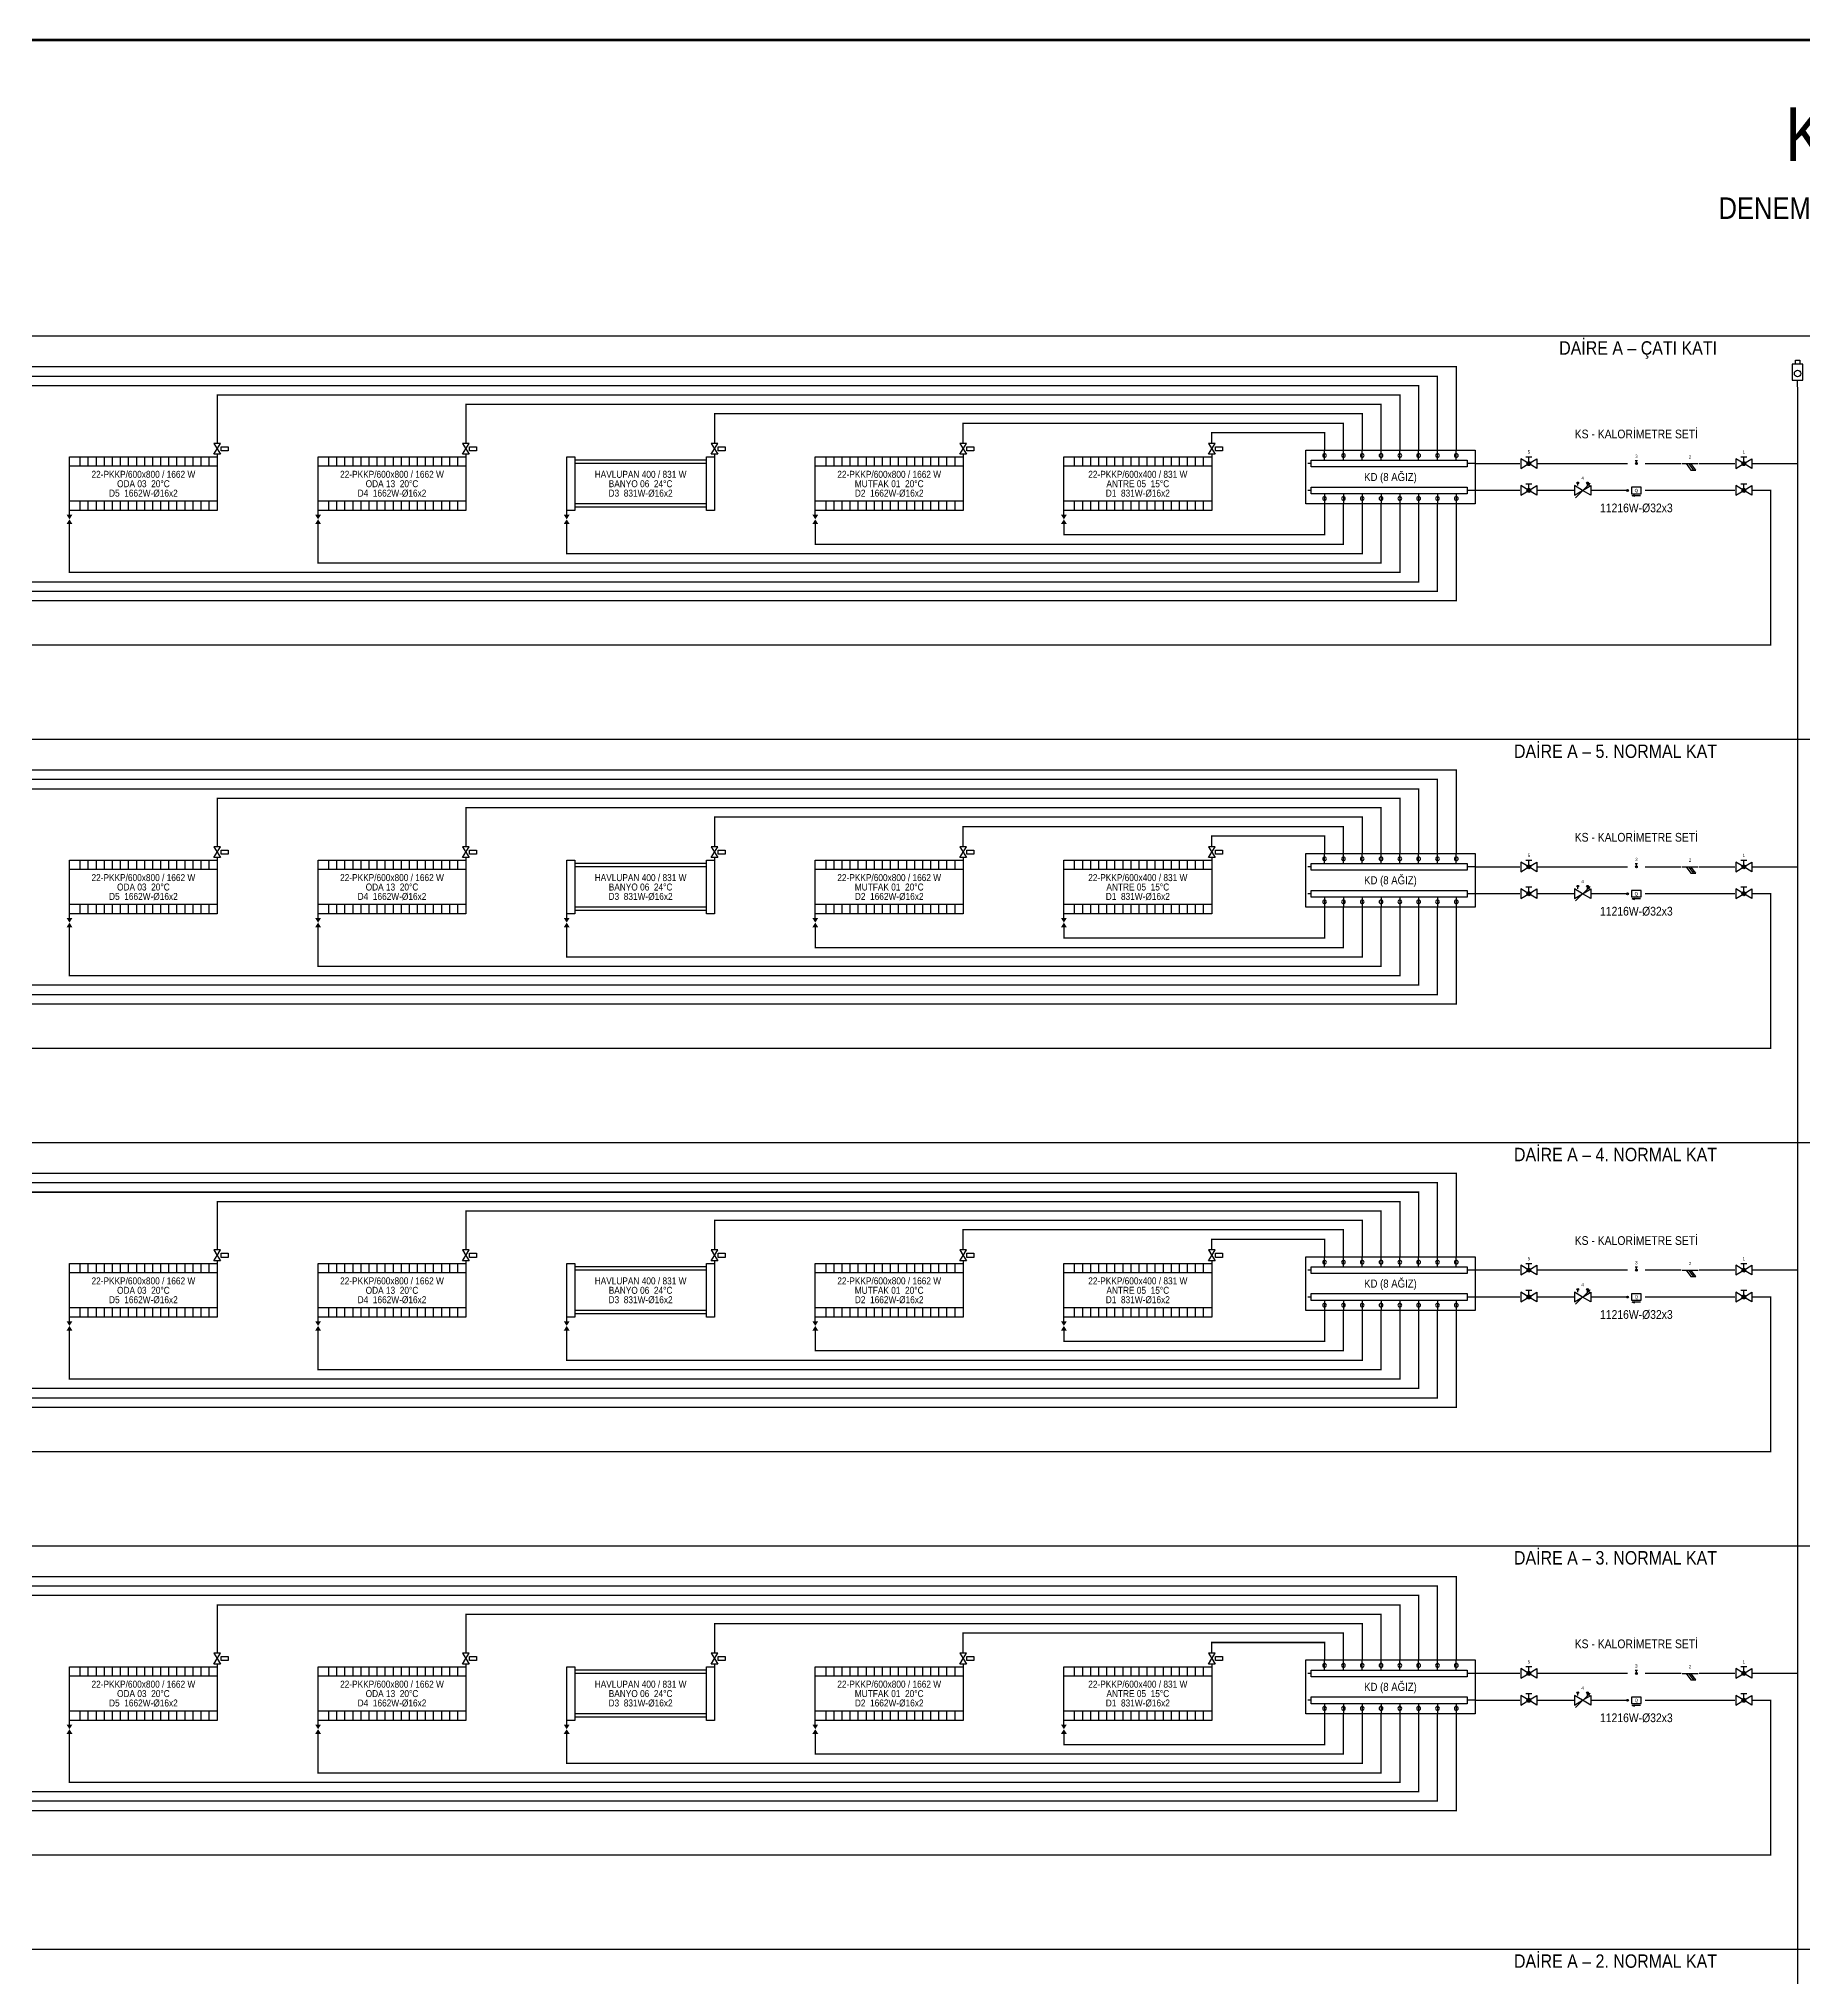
# Model space of a CAD drawing. Header units: centimetres. Extents: x -61 to 14522, y -12981 to 1521.
# Drawn here: x 2692 to 4005, y -3021 to -1579 of the extents above; entities that cross this region are included whole.
import ezdxf
from ezdxf.enums import TextEntityAlignment as Align

# ---------------------------------------------------------------- set-up
doc = ezdxf.new("R2010")
doc.units = ezdxf.units.CM
doc.linetypes.add('DASHED', pattern=[1.524, 1.27, -0.254])
for name, color, linetype in [('ROTAS-BASLIK', 7, 'Continuous'), ('ROTAS-CIHAZ', 135, 'Continuous'), ('ROTAS-DENEME', 1, 'Continuous'), ('ROTAS-ISITMA-CAP', 41, 'Continuous'), ('ROTAS-ISITMA-DONUS', 30, 'DASHED'), ('ROTAS-ISITMA-GIDIS', 10, 'Continuous'), ('ROTAS-ISITMA-KOLEKTOR', 6, 'Continuous'), ('ROTAS-ISITMA-SEMBOL', 1, 'Continuous'), ('ROTAS-KAT-BANDI', 8, 'Continuous'), ('ROTAS-MASKE', 7, 'Continuous'), ('ROTAS-PAFTA', 7, 'Continuous'), ('ROTAS-RADYATOR', 2, 'Continuous'), ('ROTAS-VANA', 1, 'Continuous'), ('ROTAS-YAZI', 7, 'Continuous')]:
    doc.layers.add(name, color=color, linetype=linetype)
doc.styles.add('ROTAS', font='arial.ttf')

# ---------------------------------------------------------------- blocks, each defined once
blk = doc.blocks.new('ROTAS-KOLEKTOR-SEMA-8')
for p, q in [((0, 30), (6, 30)), ((14, 32.5), (14, 40)), ((28, 32.5), (28, 40)), ((42, 32.5), (42, 40)), ((56, 32.5), (56, 40)), ((70, 32.5), (70, 40)), ((84, 32.5), (84, 40)), ((98, 32.5), (98, 40)), ((112, 32.5), (112, 40)), ((122, 30), (124.5, 30)), ((0, 10), (6, 10)), ((14, 7.5), (14, 0)), ((28, 7.5), (28, 0)), ((42, 7.5), (42, 0)), ((56, 7.5), (56, 0)), ((70, 7.5), (70, 0)), ((84, 7.5), (84, 0)), ((98, 7.5), (98, 0)), ((112, 7.5), (112, 0)), ((122, 10), (124.5, 10))]:
    blk.add_line(p, q)
for points in [[(0, 0), (126, 0), (126, 40), (0, 40)], [(6, 27.5), (122, 27.5), (122, 32.5), (6, 32.5)], [(6, 7.5), (122, 7.5), (122, 12.5), (6, 12.5)]]:
    blk.add_lwpolyline(points, close=True)
for centre in [(14, 36), (28, 36), (42, 36), (56, 36), (70, 36), (84, 36), (98, 36), (112, 36), (14, 4), (28, 4), (42, 4), (56, 4), (70, 4), (84, 4), (98, 4), (112, 4)]:
    blk.add_circle(centre, 1.4)
blk = doc.blocks.new('ROTAS-R-KURESEL-VANA')
blk.add_hatch(color=7).paths.add_polyline_path([(2.4, 0), (2.3, 0.6), (2.1, 1.2), (1.7, 1.7), (1.2, 2.1), (0.6, 2.3), (0, 2.4), (-0.6, 2.3), (-1.2, 2.1), (-1.7, 1.7), (-2.1, 1.2), (-2.3, 0.6), (-2.4, 0), (-2.3, -0.6), (-2.1, -1.2), (-1.7, -1.7), (-1.2, -2.1), (-0.6, -2.3), (0, -2.4), (0.6, -2.3), (1.2, -2.1), (1.7, -1.7), (2.1, -1.2), (2.3, -0.6)])
for p, q in [((-3.6, 8.4), (3.6, 8.4)), ((0, 2.4), (0, 8.4))]:
    blk.add_line(p, q)
for points in [[(-10, 6), (-10, -6), (0, 0)], [(10, 6), (10, -6), (0, 0)]]:
    blk.add_lwpolyline(points, close=True)
blk.add_circle((0, 0), 2.4)
at = {"style": 'ROTAS'}
blk.add_attdef('NO', text='', height=6, dxfattribs=at).set_placement((0, 11), align=Align.BOTTOM_CENTER)
blk = doc.blocks.new('ROTAS-R-PISLIK-TUTUCU')
for p, q in [((-10, 0), (10, 0)), ((-2, 0), (4, -8))]:
    blk.add_line(p, q)
blk.add_lwpolyline([(-5, 0), (1, -8), (7, -8), (1, 0)])
at = {"style": 'ROTAS'}
blk.add_attdef('NO', text='', height=6, dxfattribs=at).set_placement((0, 5), align=Align.BOTTOM_CENTER)
blk = doc.blocks.new('ROTAS-KALORIMETRE-SENSOR')
blk.add_hatch(color=7).paths.add_polyline_path([(1.2, 0), (1.2, 0.3), (1, 0.6), (0.8, 0.8), (0.6, 1), (0.3, 1.2), (0, 1.2), (-0.3, 1.2), (-0.6, 1), (-0.8, 0.8), (-1, 0.6), (-1.2, 0.3), (-1.2, 0), (-1.2, -0.3), (-1, -0.6), (-0.8, -0.8), (-0.6, -1), (-0.3, -1.2), (0, -1.2), (0.3, -1.2), (0.6, -1), (0.8, -0.8), (1, -0.6), (1.2, -0.3)])
for p, q in [((-1.6, 4), (1.6, 4)), ((0, 1.2), (0, 4))]:
    blk.add_line(p, q)
blk.add_circle((0, 0), 1.2)
at = {"style": 'ROTAS'}
blk.add_attdef('NO', text='', height=6, dxfattribs=at).set_placement((0, 6), align=Align.BOTTOM_CENTER)
blk = doc.blocks.new('ROTAS-R-KALORIMETRE-SOL')
blk.add_hatch(color=7).paths.add_polyline_path([(-9.8, 0), (-9.8, 0.3), (-10, 0.6), (-10.2, 0.8), (-10.4, 1), (-10.7, 1.2), (-11, 1.2), (-11.3, 1.2), (-11.6, 1), (-11.8, 0.8), (-12, 0.6), (-12.2, 0.3), (-12.2, 0), (-12.2, -0.3), (-12, -0.6), (-11.8, -0.8), (-11.6, -1), (-11.3, -1.2), (-11, -1.2), (-10.7, -1.2), (-10.4, -1), (-10.2, -0.8), (-10, -0.6), (-9.8, -0.3)])
blk.add_line((5, -6.5), (-5, -6.5))
blk.add_lwpolyline([(-6, -4), (6, -4), (6, 4), (-6, 4)], close=True)
blk.add_lwpolyline([(-2, -7.5), (-5, -6.5), (-2, -5.5)])
blk.add_circle((-11, 0), 1.2)
at = {"style": 'ROTAS'}
blk.add_text('Q', height=4, dxfattribs=at).set_placement((0, 0), align=Align.MIDDLE_CENTER)
blk.add_attdef('NO', text='', height=6, dxfattribs=at).set_placement((0, 7), align=Align.BOTTOM_CENTER)
blk = doc.blocks.new('ROTAS-BALANS-VANASI')
for p, q in [((-9, -9), (9, 9)), ((-6, 6), (-6, 8.4)), ((6, 6), (6, 8.4))]:
    blk.add_line(p, q)
for points in [[(-10, 6), (-10, -6), (0, 0)], [(10, 6), (10, -6), (0, 0)]]:
    blk.add_lwpolyline(points, close=True)
blk.add_lwpolyline([(5.6, 7.3), (9, 9), (7.3, 5.6)])
for centre in [(-6, 9.4), (6, 9.4)]:
    blk.add_circle(centre, 1)
at = {"style": 'ROTAS'}
blk.add_attdef('NO', text='', height=6, dxfattribs=at).set_placement((0, 12), align=Align.BOTTOM_CENTER)
blk = doc.blocks.new('ROTAS-RADYATOR-SEMA')
for points in [[(107.8, -3), (112.2, -3), (110, -6.5)], [(107.8, -10), (112.2, -10), (110, -6.5)]]:
    blk.add_hatch(color=7).paths.add_polyline_path(points)
for p, q in [((0, 42), (0, 40)), ((0, 33), (110, 33)), ((6, 33), (6, 40)), ((12, 33), (12, 40)), ((18, 33), (18, 40)), ((24, 33), (24, 40)), ((30, 33), (30, 40)), ((36, 33), (36, 40)), ((42, 33), (42, 40)), ((48, 33), (48, 40)), ((54, 33), (54, 40)), ((60, 33), (60, 40)), ((66, 33), (66, 40)), ((72, 33), (72, 40)), ((78, 33), (78, 40)), ((84, 33), (84, 40)), ((90, 33), (90, 40)), ((96, 33), (96, 40)), ((102, 33), (102, 40)), ((0, 7), (110, 7)), ((6, 0), (6, 7)), ((12, 0), (12, 7)), ((18, 0), (18, 7)), ((24, 0), (24, 7)), ((30, 0), (30, 7)), ((36, 0), (36, 7)), ((42, 0), (42, 7)), ((48, 0), (48, 7)), ((54, 0), (54, 7)), ((60, 0), (60, 7)), ((66, 0), (66, 7)), ((72, 0), (72, 7)), ((78, 0), (78, 7)), ((84, 0), (84, 7)), ((90, 0), (90, 7)), ((96, 0), (96, 7)), ((102, 0), (102, 7)), ((110, -3), (110, 0))]:
    blk.add_line(p, q)
for points in [[(-8, 44.5), (-2.8, 44.5), (-2.8, 47.5), (-8, 47.5)], [(-2.5, 50), (2.5, 50), (0, 46)], [(-2.5, 42), (2.5, 42), (0, 46)], [(0, 0), (110, 0), (110, 40), (0, 40)]]:
    blk.add_lwpolyline(points, close=True)
blk = doc.blocks.new('ROTAS-HAVLUPAN-SEMA')
for points in [[(107.8, -3), (112.2, -3), (110, -6.5)], [(107.8, -10), (112.2, -10), (110, -6.5)]]:
    blk.add_hatch(color=7).paths.add_polyline_path(points)
for p, q in [((0, 42), (0, 40)), ((6, 37.5), (104, 37.5)), ((6, 35), (104, 35)), ((6, 5), (104, 5)), ((6, 2.5), (104, 2.5)), ((110, -3), (110, 0))]:
    blk.add_line(p, q)
for points in [[(-8, 44.5), (-2.8, 44.5), (-2.8, 47.5), (-8, 47.5)], [(-2.5, 50), (2.5, 50), (0, 46)], [(-2.5, 42), (2.5, 42), (0, 46)], [(0, 0), (6, 0), (6, 40), (0, 40)], [(104, 0), (110, 0), (110, 40), (104, 40)]]:
    blk.add_lwpolyline(points, close=True)
blk = doc.blocks.new('ROTAS-R-OHAC')
blk.add_line((0, 0), (0, 5))
blk.add_lwpolyline([(-4, 5), (4, 5), (4, 17), (-4, 17)], close=True)
blk.add_lwpolyline([(-1.6, 17), (-1.6, 20), (1.6, 20), (1.6, 17)])
blk.add_circle((0, 10), 2.4)

msp = doc.modelspace()

# ---------------------------------------------------------------- linework, layer by layer
at = {"layer": 'ROTAS-ISITMA-DONUS', "ltscale": 12, "const_width": 1}
for points in [[(3761, -1915), (3981, -1915), (3981, -2030), (2100, -2030)], [(2160, -1940), (2160, -1997), (3747, -1997), (3747, -1925)], [(2345, -1940), (2345, -1990), (3733, -1990), (3733, -1925)], [(2530, -1940), (2530, -1983), (3719, -1983), (3719, -1925)], [(2715, -1940), (2715, -1976), (3705, -1976), (3705, -1925)], [(2900, -1940), (2900, -1969), (3691, -1969), (3691, -1925)], [(3085, -1940), (3085, -1962), (3677, -1962), (3677, -1925)], [(3270, -1940), (3270, -1955), (3663, -1955), (3663, -1925)], [(3455, -1940), (3455, -1948), (3649, -1948), (3649, -1925)], [(3761, -2215), (3981, -2215), (3981, -2330), (2100, -2330)], [(2160, -2240), (2160, -2297), (3747, -2297), (3747, -2225)], [(2345, -2240), (2345, -2290), (3733, -2290), (3733, -2225)], [(2530, -2240), (2530, -2283), (3719, -2283), (3719, -2225)], [(2715, -2240), (2715, -2276), (3705, -2276), (3705, -2225)], [(2900, -2240), (2900, -2269), (3691, -2269), (3691, -2225)], [(3085, -2240), (3085, -2262), (3677, -2262), (3677, -2225)], [(3270, -2240), (3270, -2255), (3663, -2255), (3663, -2225)], [(3455, -2240), (3455, -2248), (3649, -2248), (3649, -2225)], [(3761, -2515), (3981, -2515), (3981, -2630), (2100, -2630)], [(2160, -2540), (2160, -2597), (3747, -2597), (3747, -2525)], [(2345, -2540), (2345, -2590), (3733, -2590), (3733, -2525)], [(2530, -2540), (2530, -2583), (3719, -2583), (3719, -2525)], [(2715, -2540), (2715, -2576), (3705, -2576), (3705, -2525)], [(2900, -2540), (2900, -2569), (3691, -2569), (3691, -2525)], [(3085, -2540), (3085, -2562), (3677, -2562), (3677, -2525)], [(3270, -2540), (3270, -2555), (3663, -2555), (3663, -2525)], [(3455, -2540), (3455, -2548), (3649, -2548), (3649, -2525)], [(3761, -2815), (3981, -2815), (3981, -2930), (2100, -2930)], [(2160, -2840), (2160, -2897), (3747, -2897), (3747, -2825)], [(2345, -2840), (2345, -2890), (3733, -2890), (3733, -2825)], [(2530, -2840), (2530, -2883), (3719, -2883), (3719, -2825)], [(2715, -2840), (2715, -2876), (3705, -2876), (3705, -2825)], [(2900, -2840), (2900, -2869), (3691, -2869), (3691, -2825)], [(3085, -2840), (3085, -2862), (3677, -2862), (3677, -2825)], [(3270, -2840), (3270, -2855), (3663, -2855), (3663, -2825)], [(3455, -2840), (3455, -2848), (3649, -2848), (3649, -2825)]]:
    msp.add_lwpolyline(points, dxfattribs=at)
at = {"layer": 'ROTAS-ISITMA-GIDIS', "const_width": 1}
for points in [[(3747, -1885), (3747, -1823), (2270, -1823), (2270, -1880)], [(3733, -1885), (3733, -1830), (2455, -1830), (2455, -1880)], [(3719, -1885), (3719, -1837), (2640, -1837), (2640, -1880)], [(3705, -1885), (3705, -1844), (2825, -1844), (2825, -1880)], [(4001, -3990), (4001, -1838)], [(3691, -1885), (3691, -1851), (3010, -1851), (3010, -1880)], [(3677, -1885), (3677, -1858), (3195, -1858), (3195, -1880)], [(3663, -1885), (3663, -1865), (3380, -1865), (3380, -1880)], [(3649, -1885), (3649, -1872), (3565, -1872), (3565, -1880)], [(4001, -1895), (3761, -1895)], [(3747, -2185), (3747, -2123), (2270, -2123), (2270, -2180)], [(3733, -2185), (3733, -2130), (2455, -2130), (2455, -2180)], [(3719, -2185), (3719, -2137), (2640, -2137), (2640, -2180)], [(3705, -2185), (3705, -2144), (2825, -2144), (2825, -2180)], [(3691, -2185), (3691, -2151), (3010, -2151), (3010, -2180)], [(3677, -2185), (3677, -2158), (3195, -2158), (3195, -2180)], [(3663, -2185), (3663, -2165), (3380, -2165), (3380, -2180)], [(3649, -2185), (3649, -2172), (3565, -2172), (3565, -2180)], [(4001, -2195), (3761, -2195)], [(3747, -2485), (3747, -2423), (2270, -2423), (2270, -2480)], [(3733, -2485), (3733, -2430), (2455, -2430), (2455, -2480)], [(3719, -2485), (3719, -2437), (2640, -2437), (2640, -2480)], [(3705, -2485), (3705, -2444), (2825, -2444), (2825, -2480)], [(3691, -2485), (3691, -2451), (3010, -2451), (3010, -2480)], [(3677, -2485), (3677, -2458), (3195, -2458), (3195, -2480)], [(3663, -2485), (3663, -2465), (3380, -2465), (3380, -2480)], [(3649, -2485), (3649, -2472), (3565, -2472), (3565, -2480)], [(4001, -2495), (3761, -2495)], [(3747, -2785), (3747, -2723), (2270, -2723), (2270, -2780)], [(3733, -2785), (3733, -2730), (2455, -2730), (2455, -2780)], [(3719, -2785), (3719, -2737), (2640, -2737), (2640, -2780)], [(3705, -2785), (3705, -2744), (2825, -2744), (2825, -2780)], [(3691, -2785), (3691, -2751), (3010, -2751), (3010, -2780)], [(3677, -2785), (3677, -2758), (3195, -2758), (3195, -2780)], [(3663, -2785), (3663, -2765), (3380, -2765), (3380, -2780)], [(3649, -2785), (3649, -2772), (3565, -2772), (3565, -2780)], [(4001, -2795), (3761, -2795)]]:
    msp.add_lwpolyline(points, dxfattribs=at)
at = {"layer": 'ROTAS-KAT-BANDI'}
for points in [[(2000, -1800), (7052, -1800)], [(2000, -2100), (7052, -2100)], [(2000, -2400), (7052, -2400)], [(2000, -2700), (7052, -2700)], [(2000, -3000), (7052, -3000)]]:
    msp.add_lwpolyline(points, dxfattribs=at)

# ---------------------------------------------------------------- block references
at = {"layer": 'ROTAS-ISITMA-KOLEKTOR', "xscale": -1}
for p in [(3761, -1925), (3761, -2225), (3761, -2525), (3761, -2825)]:
    msp.add_blockref('ROTAS-KOLEKTOR-SEMA-8', p, dxfattribs=at)
at = {"layer": 'ROTAS-RADYATOR', "xscale": -1}
for name, p in [('ROTAS-RADYATOR-SEMA', (2825, -1930)), ('ROTAS-RADYATOR-SEMA', (3010, -1930)), ('ROTAS-HAVLUPAN-SEMA', (3195, -1930)), ('ROTAS-RADYATOR-SEMA', (3380, -1930)), ('ROTAS-RADYATOR-SEMA', (3565, -1930)), ('ROTAS-RADYATOR-SEMA', (2825, -2230)), ('ROTAS-RADYATOR-SEMA', (3010, -2230)), ('ROTAS-HAVLUPAN-SEMA', (3195, -2230)), ('ROTAS-RADYATOR-SEMA', (3380, -2230)), ('ROTAS-RADYATOR-SEMA', (3565, -2230)), ('ROTAS-RADYATOR-SEMA', (2825, -2530)), ('ROTAS-RADYATOR-SEMA', (3010, -2530)), ('ROTAS-HAVLUPAN-SEMA', (3195, -2530)), ('ROTAS-RADYATOR-SEMA', (3380, -2530)), ('ROTAS-RADYATOR-SEMA', (3565, -2530)), ('ROTAS-RADYATOR-SEMA', (2825, -2830)), ('ROTAS-RADYATOR-SEMA', (3010, -2830)), ('ROTAS-HAVLUPAN-SEMA', (3195, -2830)), ('ROTAS-RADYATOR-SEMA', (3380, -2830)), ('ROTAS-RADYATOR-SEMA', (3565, -2830))]:
    msp.add_blockref(name, p, dxfattribs=at)
at = {"layer": 'ROTAS-VANA'}
msp.add_blockref('ROTAS-R-OHAC', (4001, -1838), dxfattribs=at)

# ---------------------------------------------------------------- texts
at = {"layer": 'ROTAS-BASLIK', "style": 'ROTAS', "width": 0.85}
msp.add_text('KALORİFER TESİSAT PROJESİ KOLON ŞEMASI', height=40, dxfattribs=at).set_placement((4526, -1650), align=Align.MIDDLE_CENTER)
at = {"layer": 'ROTAS-ISITMA-CAP', "style": 'ROTAS', "width": 0.85}
for s, p in [('D5  1662W-Ø16x2', (2770, -1917)), ('D4  1662W-Ø16x2', (2955, -1917)), ('D3  831W-Ø16x2', (3140, -1917)), ('D2  1662W-Ø16x2', (3325, -1917)), ('D1  831W-Ø16x2', (3510, -1917)), ('D5  1662W-Ø16x2', (2770, -2217)), ('D4  1662W-Ø16x2', (2955, -2217)), ('D3  831W-Ø16x2', (3140, -2217)), ('D2  1662W-Ø16x2', (3325, -2217)), ('D1  831W-Ø16x2', (3510, -2217)), ('D5  1662W-Ø16x2', (2770, -2517)), ('D4  1662W-Ø16x2', (2955, -2517)), ('D3  831W-Ø16x2', (3140, -2517)), ('D2  1662W-Ø16x2', (3325, -2517)), ('D1  831W-Ø16x2', (3510, -2517)), ('D5  1662W-Ø16x2', (2770, -2817)), ('D4  1662W-Ø16x2', (2955, -2817)), ('D3  831W-Ø16x2', (3140, -2817)), ('D2  1662W-Ø16x2', (3325, -2817)), ('D1  831W-Ø16x2', (3510, -2817))]:
    msp.add_text(s, height=5.2, dxfattribs=at).set_placement(p, align=Align.MIDDLE_CENTER)
at = {"layer": 'ROTAS-RADYATOR', "style": 'ROTAS', "width": 0.85}
for s, p in [('22-PKKP/600x800 / 1662 W', (2770, -1903)), ('22-PKKP/600x800 / 1662 W', (2955, -1903)), ('HAVLUPAN 400 / 831 W', (3140, -1903)), ('22-PKKP/600x800 / 1662 W', (3325, -1903)), ('22-PKKP/600x400 / 831 W', (3510, -1903)), ('ODA 03  20°C', (2770, -1910)), ('ODA 13  20°C', (2955, -1910)), ('BANYO 06  24°C', (3140, -1910)), ('MUTFAK 01  20°C', (3325, -1910)), ('ANTRE 05  15°C', (3510, -1910)), ('22-PKKP/600x800 / 1662 W', (2770, -2203)), ('22-PKKP/600x800 / 1662 W', (2955, -2203)), ('HAVLUPAN 400 / 831 W', (3140, -2203)), ('22-PKKP/600x800 / 1662 W', (3325, -2203)), ('22-PKKP/600x400 / 831 W', (3510, -2203)), ('ODA 03  20°C', (2770, -2210)), ('ODA 13  20°C', (2955, -2210)), ('BANYO 06  24°C', (3140, -2210)), ('MUTFAK 01  20°C', (3325, -2210)), ('ANTRE 05  15°C', (3510, -2210)), ('22-PKKP/600x800 / 1662 W', (2770, -2503)), ('ODA 03  20°C', (2770, -2510)), ('22-PKKP/600x800 / 1662 W', (2955, -2503)), ('ODA 13  20°C', (2955, -2510)), ('HAVLUPAN 400 / 831 W', (3140, -2503)), ('BANYO 06  24°C', (3140, -2510)), ('22-PKKP/600x800 / 1662 W', (3325, -2503)), ('MUTFAK 01  20°C', (3325, -2510)), ('22-PKKP/600x400 / 831 W', (3510, -2503)), ('ANTRE 05  15°C', (3510, -2510)), ('22-PKKP/600x800 / 1662 W', (2770, -2803)), ('ODA 03  20°C', (2770, -2810)), ('22-PKKP/600x800 / 1662 W', (2955, -2803)), ('ODA 13  20°C', (2955, -2810)), ('HAVLUPAN 400 / 831 W', (3140, -2803)), ('BANYO 06  24°C', (3140, -2810)), ('22-PKKP/600x800 / 1662 W', (3325, -2803)), ('MUTFAK 01  20°C', (3325, -2810)), ('22-PKKP/600x400 / 831 W', (3510, -2803)), ('ANTRE 05  15°C', (3510, -2810))]:
    msp.add_text(s, height=5.2, dxfattribs=at).set_placement(p, align=Align.MIDDLE_CENTER)

# ---------------------------------------------------------------- wipeouts: each hides what was drawn before it
for points in [[(3955, -1717), (5089, -1717), (5089, -1693), (3955, -1693)], [(3842.9, -1877.9), (3915.8, -1877.9), (3915.8, -1868.1), (3842.9, -1868.1)], [(3842.9, -2177.9), (3915.8, -2177.9), (3915.8, -2168.1), (3842.9, -2168.1)], [(3842.9, -2477.9), (3915.8, -2477.9), (3915.8, -2468.1), (3842.9, -2468.1)], [(3842.9, -2777.9), (3915.8, -2777.9), (3915.8, -2768.1), (3842.9, -2768.1)]]:
    msp.add_wipeout(points).dxf.layer = 'ROTAS-MASKE'

# ---------------------------------------------------------------- next in the draw order: texts
at = {"layer": 'ROTAS-CIHAZ', "style": 'ROTAS', "width": 0.85}
for p in [(3881, -1873), (3881, -2173), (3881, -2473), (3881, -2773)]:
    msp.add_text('KS - KALORİMETRE SETİ', height=6.5, dxfattribs=at).set_placement(p, align=Align.MIDDLE_CENTER)
at = {"layer": 'ROTAS-DENEME', "style": 'ROTAS', "width": 0.85}
msp.add_text('DENEME – Güngören B1 Blok verisi; kolektörlü dağıtım, mahal yerleşimi temsilî; düşey ölçek 1/50 (kat yüksekliği 3,00 m), yataylar ölçeksiz', height=16, dxfattribs=at).set_placement((4526, -1705), align=Align.MIDDLE_CENTER)

# ---------------------------------------------------------------- next in the draw order: wipeouts: each hides what was drawn before it
for points in [[(3836.6, -1819.5), (3938.5, -1819.5), (3938.5, -1804.5), (3836.6, -1804.5)], [(3678.2, -1909.5), (3714.8, -1909.5), (3714.8, -1900.5), (3678.2, -1900.5)], [(3794.5, -1899), (3807.5, -1899), (3807.5, -1891), (3794.5, -1891)], [(3874.5, -1899), (3887.5, -1899), (3887.5, -1891), (3874.5, -1891)], [(3914.5, -1899), (3927.5, -1899), (3927.5, -1891), (3914.5, -1891)], [(3954.5, -1899), (3967.5, -1899), (3967.5, -1891), (3954.5, -1891)], [(3794.5, -1919), (3807.5, -1919), (3807.5, -1911), (3794.5, -1911)], [(3834.5, -1919), (3847.5, -1919), (3847.5, -1911), (3834.5, -1911)], [(3874.5, -1919), (3887.5, -1919), (3887.5, -1911), (3874.5, -1911)], [(3954.5, -1919), (3967.5, -1919), (3967.5, -1911), (3954.5, -1911)], [(3816.2, -2119.5), (3938.5, -2119.5), (3938.5, -2104.5), (3816.2, -2104.5)], [(3794.5, -2199), (3807.5, -2199), (3807.5, -2191), (3794.5, -2191)], [(3874.5, -2199), (3887.5, -2199), (3887.5, -2191), (3874.5, -2191)], [(3914.5, -2199), (3927.5, -2199), (3927.5, -2191), (3914.5, -2191)], [(3954.5, -2199), (3967.5, -2199), (3967.5, -2191), (3954.5, -2191)], [(3678.2, -2209.5), (3714.8, -2209.5), (3714.8, -2200.5), (3678.2, -2200.5)], [(3794.5, -2219), (3807.5, -2219), (3807.5, -2211), (3794.5, -2211)], [(3834.5, -2219), (3847.5, -2219), (3847.5, -2211), (3834.5, -2211)], [(3874.5, -2219), (3887.5, -2219), (3887.5, -2211), (3874.5, -2211)], [(3954.5, -2219), (3967.5, -2219), (3967.5, -2211), (3954.5, -2211)], [(3816.2, -2419.5), (3938.5, -2419.5), (3938.5, -2404.5), (3816.2, -2404.5)], [(3794.5, -2499), (3807.5, -2499), (3807.5, -2491), (3794.5, -2491)], [(3874.5, -2499), (3887.5, -2499), (3887.5, -2491), (3874.5, -2491)], [(3914.5, -2499), (3927.5, -2499), (3927.5, -2491), (3914.5, -2491)], [(3954.5, -2499), (3967.5, -2499), (3967.5, -2491), (3954.5, -2491)], [(3678.2, -2509.5), (3714.8, -2509.5), (3714.8, -2500.5), (3678.2, -2500.5)], [(3794.5, -2519), (3807.5, -2519), (3807.5, -2511), (3794.5, -2511)], [(3834.5, -2519), (3847.5, -2519), (3847.5, -2511), (3834.5, -2511)], [(3874.5, -2519), (3887.5, -2519), (3887.5, -2511), (3874.5, -2511)], [(3954.5, -2519), (3967.5, -2519), (3967.5, -2511), (3954.5, -2511)], [(3816.2, -2719.5), (3938.5, -2719.5), (3938.5, -2704.5), (3816.2, -2704.5)], [(3794.5, -2799), (3807.5, -2799), (3807.5, -2791), (3794.5, -2791)], [(3874.5, -2799), (3887.5, -2799), (3887.5, -2791), (3874.5, -2791)], [(3914.5, -2799), (3927.5, -2799), (3927.5, -2791), (3914.5, -2791)], [(3954.5, -2799), (3967.5, -2799), (3967.5, -2791), (3954.5, -2791)], [(3678.2, -2809.5), (3714.8, -2809.5), (3714.8, -2800.5), (3678.2, -2800.5)], [(3794.5, -2819), (3807.5, -2819), (3807.5, -2811), (3794.5, -2811)], [(3834.5, -2819), (3847.5, -2819), (3847.5, -2811), (3834.5, -2811)], [(3874.5, -2819), (3887.5, -2819), (3887.5, -2811), (3874.5, -2811)], [(3954.5, -2819), (3967.5, -2819), (3967.5, -2811), (3954.5, -2811)], [(3816.2, -3019.5), (3938.5, -3019.5), (3938.5, -3004.5), (3816.2, -3004.5)]]:
    msp.add_wipeout(points).dxf.layer = 'ROTAS-MASKE'

# ---------------------------------------------------------------- next in the draw order: block references
at = {"layer": 'ROTAS-ISITMA-SEMBOL'}
ref = msp.add_blockref('ROTAS-R-KURESEL-VANA', (3801, -1895), dxfattribs=dict(at, xscale=0.6, yscale=0.6))
ref.add_attrib('NO', '5', dxfattribs={"layer": '0', "height": 2.4, "style": 'ROTAS'}).set_placement((3801, -1888.4), align=Align.BOTTOM_CENTER)
ref = msp.add_blockref('ROTAS-KALORIMETRE-SENSOR', (3881, -1895), dxfattribs=dict(at, xscale=0.6, yscale=0.6))
ref.add_attrib('NO', '3', dxfattribs={"layer": '0', "height": 2.4, "style": 'ROTAS'}).set_placement((3881, -1891.4), align=Align.BOTTOM_CENTER)
ref = msp.add_blockref('ROTAS-R-PISLIK-TUTUCU', (3921, -1895), dxfattribs=dict(at, xscale=0.6, yscale=0.6))
ref.add_attrib('NO', '2', dxfattribs={"layer": '0', "height": 2.4, "style": 'ROTAS'}).set_placement((3921, -1892), align=Align.BOTTOM_CENTER)
ref = msp.add_blockref('ROTAS-R-KURESEL-VANA', (3961, -1895), dxfattribs=dict(at, xscale=0.6, yscale=0.6))
ref.add_attrib('NO', '1', dxfattribs={"layer": '0', "height": 2.4, "style": 'ROTAS'}).set_placement((3961, -1888.4), align=Align.BOTTOM_CENTER)
at = {"layer": 'ROTAS-ISITMA-SEMBOL', "xscale": 0.6, "yscale": 0.6}
for name, p in [('ROTAS-R-KURESEL-VANA', (3801, -1915)), ('ROTAS-R-KALORIMETRE-SOL', (3881, -1915)), ('ROTAS-R-KURESEL-VANA', (3961, -1915)), ('ROTAS-R-KURESEL-VANA', (3801, -2215)), ('ROTAS-R-KALORIMETRE-SOL', (3881, -2215)), ('ROTAS-R-KURESEL-VANA', (3961, -2215)), ('ROTAS-R-KURESEL-VANA', (3801, -2515)), ('ROTAS-R-KALORIMETRE-SOL', (3881, -2515)), ('ROTAS-R-KURESEL-VANA', (3961, -2515)), ('ROTAS-R-KURESEL-VANA', (3801, -2815)), ('ROTAS-R-KURESEL-VANA', (3961, -2815)), ('ROTAS-R-KALORIMETRE-SOL', (3881, -2815))]:
    msp.add_blockref(name, p, dxfattribs=at)
at = {"layer": 'ROTAS-ISITMA-SEMBOL'}
ref = msp.add_blockref('ROTAS-BALANS-VANASI', (3841, -1915), dxfattribs=dict(at, xscale=0.6, yscale=0.6))
ref.add_attrib('NO', '4', dxfattribs={"layer": '0', "height": 2.4, "style": 'ROTAS'}).set_placement((3841, -1907.8), align=Align.BOTTOM_CENTER)
ref = msp.add_blockref('ROTAS-R-KURESEL-VANA', (3801, -2195), dxfattribs=dict(at, xscale=0.6, yscale=0.6))
ref.add_attrib('NO', '5', dxfattribs={"layer": '0', "height": 2.4, "style": 'ROTAS'}).set_placement((3801, -2188.4), align=Align.BOTTOM_CENTER)
ref = msp.add_blockref('ROTAS-KALORIMETRE-SENSOR', (3881, -2195), dxfattribs=dict(at, xscale=0.6, yscale=0.6))
ref.add_attrib('NO', '3', dxfattribs={"layer": '0', "height": 2.4, "style": 'ROTAS'}).set_placement((3881, -2191.4), align=Align.BOTTOM_CENTER)
ref = msp.add_blockref('ROTAS-R-PISLIK-TUTUCU', (3921, -2195), dxfattribs=dict(at, xscale=0.6, yscale=0.6))
ref.add_attrib('NO', '2', dxfattribs={"layer": '0', "height": 2.4, "style": 'ROTAS'}).set_placement((3921, -2192), align=Align.BOTTOM_CENTER)
ref = msp.add_blockref('ROTAS-R-KURESEL-VANA', (3961, -2195), dxfattribs=dict(at, xscale=0.6, yscale=0.6))
ref.add_attrib('NO', '1', dxfattribs={"layer": '0', "height": 2.4, "style": 'ROTAS'}).set_placement((3961, -2188.4), align=Align.BOTTOM_CENTER)
ref = msp.add_blockref('ROTAS-BALANS-VANASI', (3841, -2215), dxfattribs=dict(at, xscale=0.6, yscale=0.6))
ref.add_attrib('NO', '4', dxfattribs={"layer": '0', "height": 2.4, "style": 'ROTAS'}).set_placement((3841, -2207.8), align=Align.BOTTOM_CENTER)
ref = msp.add_blockref('ROTAS-R-KURESEL-VANA', (3801, -2495), dxfattribs=dict(at, xscale=0.6, yscale=0.6))
ref.add_attrib('NO', '5', dxfattribs={"layer": '0', "height": 2.4, "style": 'ROTAS'}).set_placement((3801, -2488.4), align=Align.BOTTOM_CENTER)
ref = msp.add_blockref('ROTAS-KALORIMETRE-SENSOR', (3881, -2495), dxfattribs=dict(at, xscale=0.6, yscale=0.6))
ref.add_attrib('NO', '3', dxfattribs={"layer": '0', "height": 2.4, "style": 'ROTAS'}).set_placement((3881, -2491.4), align=Align.BOTTOM_CENTER)
ref = msp.add_blockref('ROTAS-R-PISLIK-TUTUCU', (3921, -2495), dxfattribs=dict(at, xscale=0.6, yscale=0.6))
ref.add_attrib('NO', '2', dxfattribs={"layer": '0', "height": 2.4, "style": 'ROTAS'}).set_placement((3921, -2492), align=Align.BOTTOM_CENTER)
ref = msp.add_blockref('ROTAS-R-KURESEL-VANA', (3961, -2495), dxfattribs=dict(at, xscale=0.6, yscale=0.6))
ref.add_attrib('NO', '1', dxfattribs={"layer": '0', "height": 2.4, "style": 'ROTAS'}).set_placement((3961, -2488.4), align=Align.BOTTOM_CENTER)
ref = msp.add_blockref('ROTAS-BALANS-VANASI', (3841, -2515), dxfattribs=dict(at, xscale=0.6, yscale=0.6))
ref.add_attrib('NO', '4', dxfattribs={"layer": '0', "height": 2.4, "style": 'ROTAS'}).set_placement((3841, -2507.8), align=Align.BOTTOM_CENTER)
ref = msp.add_blockref('ROTAS-R-KURESEL-VANA', (3801, -2795), dxfattribs=dict(at, xscale=0.6, yscale=0.6))
ref.add_attrib('NO', '5', dxfattribs={"layer": '0', "height": 2.4, "style": 'ROTAS'}).set_placement((3801, -2788.4), align=Align.BOTTOM_CENTER)
ref = msp.add_blockref('ROTAS-KALORIMETRE-SENSOR', (3881, -2795), dxfattribs=dict(at, xscale=0.6, yscale=0.6))
ref.add_attrib('NO', '3', dxfattribs={"layer": '0', "height": 2.4, "style": 'ROTAS'}).set_placement((3881, -2791.4), align=Align.BOTTOM_CENTER)
ref = msp.add_blockref('ROTAS-R-PISLIK-TUTUCU', (3921, -2795), dxfattribs=dict(at, xscale=0.6, yscale=0.6))
ref.add_attrib('NO', '2', dxfattribs={"layer": '0', "height": 2.4, "style": 'ROTAS'}).set_placement((3921, -2792), align=Align.BOTTOM_CENTER)
ref = msp.add_blockref('ROTAS-R-KURESEL-VANA', (3961, -2795), dxfattribs=dict(at, xscale=0.6, yscale=0.6))
ref.add_attrib('NO', '1', dxfattribs={"layer": '0', "height": 2.4, "style": 'ROTAS'}).set_placement((3961, -2788.4), align=Align.BOTTOM_CENTER)
ref = msp.add_blockref('ROTAS-BALANS-VANASI', (3841, -2815), dxfattribs=dict(at, xscale=0.6, yscale=0.6))
ref.add_attrib('NO', '4', dxfattribs={"layer": '0', "height": 2.4, "style": 'ROTAS'}).set_placement((3841, -2807.8), align=Align.BOTTOM_CENTER)

# ---------------------------------------------------------------- next in the draw order: texts
at = {"layer": 'ROTAS-ISITMA-KOLEKTOR', "style": 'ROTAS', "width": 0.85}
for p in [(3698, -1905), (3698, -2205), (3698, -2505), (3698, -2805)]:
    msp.add_text('KD (8 AĞIZ)', height=6, dxfattribs=at).set_placement(p, align=Align.MIDDLE_CENTER)
at = {"layer": 'ROTAS-YAZI', "style": 'ROTAS', "width": 0.85}
for s, p in [('DAİRE A – ÇATI KATI', (3941, -1817)), ('DAİRE A – 5. NORMAL KAT', (3941, -2117)), ('DAİRE A – 4. NORMAL KAT', (3941, -2417)), ('DAİRE A – 3. NORMAL KAT', (3941, -2717)), ('DAİRE A – 2. NORMAL KAT', (3941, -3017))]:
    msp.add_text(s, height=10, dxfattribs=at).set_placement(p, align=Align.BOTTOM_RIGHT)

# ---------------------------------------------------------------- next in the draw order: wipeouts: each hides what was drawn before it
for points in [[(3857.9, -1932.9), (3900.9, -1932.9), (3900.9, -1923.1), (3857.9, -1923.1)], [(3857.9, -2232.9), (3900.9, -2232.9), (3900.9, -2223.1), (3857.9, -2223.1)], [(3857.9, -2532.9), (3900.9, -2532.9), (3900.9, -2523.1), (3857.9, -2523.1)], [(3857.9, -2832.9), (3900.9, -2832.9), (3900.9, -2823.1), (3857.9, -2823.1)]]:
    msp.add_wipeout(points).dxf.layer = 'ROTAS-MASKE'

# ---------------------------------------------------------------- next in the draw order: linework, layer by layer
at = {"layer": 'ROTAS-PAFTA', "const_width": 2}
msp.add_lwpolyline([(1940, -4498), (9652, -4498), (9652, -1580), (1940, -1580)], close=True, dxfattribs=at)

# ---------------------------------------------------------------- next in the draw order: texts
at = {"layer": 'ROTAS-ISITMA-CAP', "style": 'ROTAS', "width": 0.85}
for p in [(3881, -1928), (3881, -2228), (3881, -2528), (3881, -2828)]:
    msp.add_text('11216W-Ø32x3', height=6.5, dxfattribs=at).set_placement(p, align=Align.MIDDLE_CENTER)

doc.saveas('drawing.dxf')
